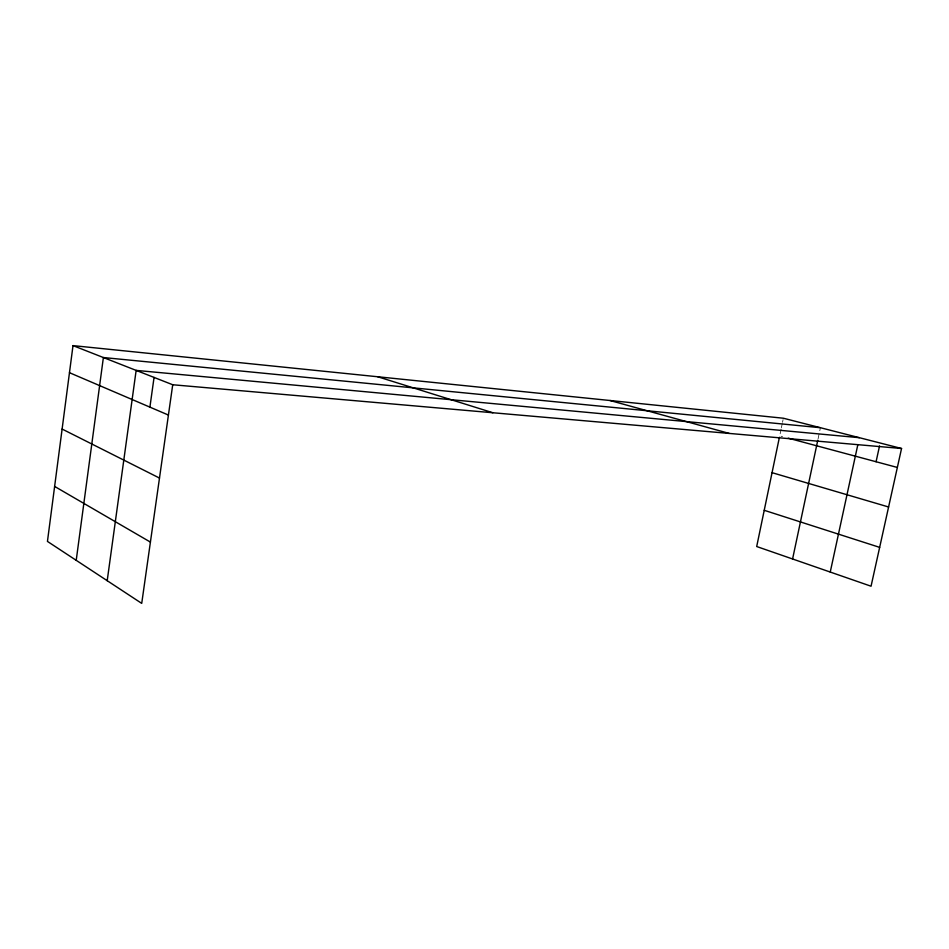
<?xml version="1.0" encoding="UTF-8"?>
<svg xmlns="http://www.w3.org/2000/svg" width="949" height="949" viewBox="0 0 949 949"><rect width="100%" height="100%" fill="white"/><g stroke="black" fill="none" stroke-linecap="round" stroke-linejoin="round"><path stroke-width="0.71" stroke-dasharray="4.75 3.56" d="M781.122 429.078L779.71 435.864L782.545 436.623M781.407 427.726L782.249 423.657M782.534 422.293L783.091 419.577M818.074 438.829L820.138 429.102"/><path stroke-width="1.42" d="M73.002 345.614L47.45 541.416L141.721 603.386L172.718 384.748L73.002 345.614L783.376 418.224L901.55 448.497L871.052 586.221L756.697 546.529L779.414 437.275M76.217 560.337L103.382 357.536L820.434 427.714M107.201 580.705L136.146 370.395L859.355 437.691M149.906 407.133L154.058 377.417M792.581 558.985L817.789 440.217M830.245 572.057L857.813 444.796M876.081 461.736L879.545 445.9M172.718 384.748L901.55 448.497M788.228 438.153L897.351 467.454M609.982 400.502L729.223 433.432M772.059 472.673L888.596 506.991M377.749 376.765L492.875 412.756M764.23 510.301L879.664 547.371M69.467 372.696L168.424 415.057M62.112 429.055L159.491 478.059M54.627 486.422L150.417 542.093"/></g></svg>
